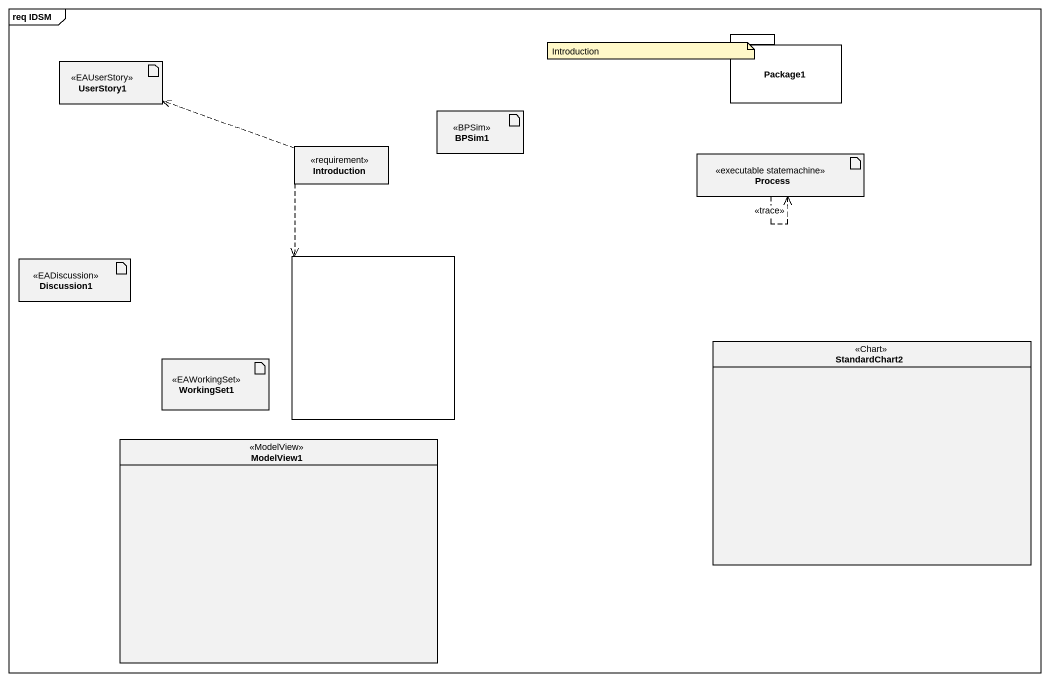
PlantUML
@startuml
mainframe req IDSM
allowmixing
hide circle
hide empty members
package Package1 {
}
artifact UserStory1 <<EAUserStory>>
artifact BPSim1 <<BPSim>>
class Introduction <<requirement>>
artifact "Process" as Process_ <<executable statemachine>>
artifact Discussion1 <<EADiscussion>>
rectangle " " as rectangle1
class StandardChart2 <<Chart>>
artifact WorkingSet1 <<EAWorkingSet>>
class ModelView1 <<ModelView>>
Introduction .left.> UserStory1
Introduction ..> rectangle1
Process_ ..> Process_ : <<trace>>
note as N1
  Introduction
end note
@enduml
